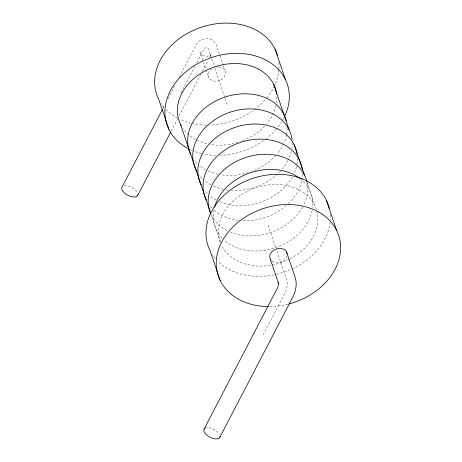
<?xml version="1.0" encoding="UTF-8"?>
<svg xmlns="http://www.w3.org/2000/svg" width="462" height="462" viewBox="0 0 462 462"><rect width="100%" height="100%" fill="white"/><g stroke="black" fill="none" stroke-linecap="round" stroke-linejoin="round"><path stroke-width="0.35" stroke-dasharray="2.31 1.73" d="M163.005 108.414L164.668 105.215M168.001 98.816L175.329 84.742M179.325 77.067L195.31 46.362C198.66 37.197 213.126 35.528 216.499 45.542L223.169 65.188M181.006 93.058L194.808 66.551M196.777 62.763L203.02 50.774A8.888 3.523 -76.5 0 1 208.397 49.18L211.371 57.946M171.165 131.191L177.483 119.057M179.146 115.864L200.756 74.347M202.42 71.154L208.073 60.297M209.731 57.103L211.544 53.967L210.343 55.226L210.649 54.972L208.882 55.914L206.907 56.283L204.81 56.081L202.83 55.296L201.195 54.002L200.075 52.379L208.72 77.645M263.092 334.956L285.106 292.671A8.888 3.523 -76.5 0 0 286.896 280.498L276.149 248.833M306.907 182.213L314.709 205.22M223.4 65.87L225.011 70.611M211.602 58.622L214.576 67.383M214.807 68.058L224.844 97.644M225.075 98.314L227.125 104.366M268.168 225.312L275.918 248.158M220.507 242.117L211.365 215.165A50.803 39.513 -18.7 0 0 227.581 230.861M205.018 428.199A8.888 4.337 27.5 0 1 212.93 428.979A8.888 4.337 27.5 0 1 219.652 434.736M287.023 255.613A8.888 6.913 -18.7 0 1 280.786 262.052A8.888 6.913 -18.7 0 1 271.823 260.978M330.255 214.587A63.502 49.388 -18.7 0 1 330.313 219.462M330.087 222.274A63.502 49.388 -18.7 0 1 291.458 269.155M290.148 269.733A63.502 49.388 -18.7 0 1 275.04 274.572M274.341 274.717A63.502 49.388 -18.7 0 1 217.66 261.07M215.292 258.489A63.502 49.388 -18.7 0 1 212.37 254.579M316.892 211.03A50.803 39.513 -18.7 0 1 290.148 258.755M289.524 259.072A50.803 39.513 -18.7 0 1 221.627 245.403M220.27 242.238A50.803 39.513 -18.7 0 1 255.96 187.734A50.803 39.513 -18.7 0 1 316.707 210.366M288.097 304.158A63.502 49.388 -18.7 0 1 269.069 306.577M300.41 178.875A50.803 39.513 -18.7 0 1 312.578 207.727M312.139 210.562A50.803 39.513 -18.7 0 1 275.577 247.667A50.803 39.513 -18.7 0 1 224.093 240.188M222.135 238.294A50.803 39.513 -18.7 0 1 213.935 209.829M124.29 185.857A8.888 4.337 27.5 0 1 137.751 193.307M283.807 118.012A63.502 49.388 -18.7 0 1 282.109 121.038M281.745 121.639A63.502 49.388 -18.7 0 1 276.68 128.627M276.207 129.181A63.502 49.388 -18.7 0 1 266.337 138.588M263.415 140.771A63.502 49.388 -18.7 0 1 219.155 155.376M215.627 155.365A63.502 49.388 -18.7 0 1 203.551 153.985M201.53 153.534A63.502 49.388 -18.7 0 1 192.712 150.681M192.065 150.41A63.502 49.388 -18.7 0 1 190.165 149.555M278.898 62.716A63.502 49.388 -18.7 0 1 278.973 68.977M278.921 69.681A63.502 49.388 -18.7 0 1 274.803 85.199M274.503 85.851A63.502 49.388 -18.7 0 1 265.95 98.943M264.992 100.04A63.502 49.388 -18.7 0 1 256.081 108.351M255.503 108.801A63.502 49.388 -18.7 0 1 209.598 125.121M206.087 125.144A63.502 49.388 -18.7 0 1 192.614 123.602M191.268 123.296A63.502 49.388 -18.7 0 1 179.903 119.317M177.472 118.087A63.502 49.388 -18.7 0 1 166.355 109.881M163.987 107.305A63.502 49.388 -18.7 0 1 161.065 103.396M276.859 96.922A50.803 39.513 -18.7 0 1 276.576 102.604M276.085 105.394A50.803 39.513 -18.7 0 1 266.568 124.007M264.697 126.097A50.803 39.513 -18.7 0 1 240.817 141.436M238.149 142.325A50.803 39.513 -18.7 0 1 209.985 144.387M206.647 143.699A50.803 39.513 -18.7 0 1 196.2 139.847M195.611 139.53A50.803 39.513 -18.7 0 1 183.067 128.638M287.139 127.864A50.803 39.513 -18.7 0 1 286.619 134.263M286.486 134.968A50.803 39.513 -18.7 0 1 283.968 142.937M283.674 143.59A50.803 39.513 -18.7 0 1 276.83 154.244M275.883 155.33A50.803 39.513 -18.7 0 1 251.738 171.431M248.412 172.563A50.803 39.513 -18.7 0 1 220.928 174.734M218.226 174.238A50.803 39.513 -18.7 0 1 206.462 170.08M205.867 169.768A50.803 39.513 -18.7 0 1 199.48 165.483M196.979 163.207A50.803 39.513 -18.7 0 1 194.167 160.008M218.826 67.002A8.888 6.913 -18.7 0 1 224.636 76.334A8.888 6.913 -18.7 0 1 211.203 80.203A8.888 6.913 -18.7 0 1 211.781 69.029M216.562 67.106A8.888 6.913 -18.7 0 1 218.272 66.984M306.953 182.143A50.803 39.513 -18.7 0 1 303.892 204.712M302.604 207.195A50.803 39.513 -18.7 0 1 230.07 232.005M302.529 173.221A50.803 39.513 -18.7 0 1 288.392 203.667M286.301 205.567A50.803 39.513 -18.7 0 1 241.199 220.645M238.392 220.38A50.803 39.513 -18.7 0 1 213.837 209.95M211.873 208.056A50.803 39.513 -18.7 0 1 209.136 204.799M297.395 158.102A50.803 39.513 -18.7 0 1 296.997 163.791M296.46 166.534A50.803 39.513 -18.7 0 1 293.936 173.828M292.342 176.958A50.803 39.513 -18.7 0 1 219.173 201.49M216.129 200.006A50.803 39.513 -18.7 0 1 209.742 195.721M207.242 193.445A50.803 39.513 -18.7 0 1 204.429 190.246M292.267 142.983A50.803 39.513 -18.7 0 1 291.863 148.672M291.331 151.415A50.803 39.513 -18.7 0 1 288.19 160.002M287.861 160.637A50.803 39.513 -18.7 0 1 281.959 169.363M280.561 170.952A50.803 39.513 -18.7 0 1 278.13 173.429M277.622 173.908A50.803 39.513 -18.7 0 1 231.647 190.454M228.136 190.142A50.803 39.513 -18.7 0 1 226.057 189.853M223.354 189.356A50.803 39.513 -18.7 0 1 212.803 185.805M211.001 184.887A50.803 39.513 -18.7 0 1 204.608 180.602M202.108 178.326A50.803 39.513 -18.7 0 1 199.301 175.127"/><path stroke-width="0.69" d="M162.341 109.69L122.043 187.098A8.888 4.337 27.5 0 0 128.436 195.553A8.888 4.337 27.5 0 0 137.947 194.612M137.584 195.697L170.836 131.832M204.135 428.996L277.766 287.387L278.401 284.609L278.199 282.195L278.707 283.887L270.282 259.067M219.669 437.595L292.937 296.858C295.784 290.817 297.407 283.581 295.079 277.102L286.573 252.033M275.04 49.012L285.302 79.25M326.345 200.196L336.607 230.434M273.666 84.269L289.062 129.626M294.19 144.745L304.452 174.983M180.578 124.457L210.915 213.854M168.948 129.481L158.685 99.243A63.502 49.388 -18.7 0 1 199.168 27.997A63.502 49.388 -18.7 0 1 277.616 55.717M220.247 280.665L209.991 250.427A63.502 49.388 -18.7 0 1 251.345 178.869A63.502 49.388 -18.7 0 1 329.285 208.304M220.033 436.509A8.888 4.337 27.5 0 1 209.488 436.919A8.888 4.337 27.5 0 1 205.018 428.199M270.94 260.094A8.888 6.913 -18.7 0 1 275.71 249.185A8.888 6.913 -18.7 0 1 287.093 253.765M268.376 306.577A63.502 49.388 -18.7 0 1 226.27 234.621A63.502 49.388 -18.7 0 1 330.411 221.35A63.502 49.388 -18.7 0 1 288.796 303.973M214.564 207.167A50.803 39.513 -18.7 0 1 250.491 172.724A50.803 39.513 -18.7 0 1 299.861 178.447M188.935 148.955A63.502 49.388 -18.7 0 1 174.884 83.547A63.502 49.388 -18.7 0 1 256.167 56.133A63.502 49.388 -18.7 0 1 284.453 116.736M181.22 125.676A50.803 39.513 -18.7 0 1 214.928 66.782A50.803 39.513 -18.7 0 1 276.634 94.156M190.841 154.695A50.803 39.513 -18.7 0 1 223.931 97.447A50.803 39.513 -18.7 0 1 286.278 120.992M210.782 213.923A50.803 39.513 -18.7 0 1 245.282 157.634A50.803 39.513 -18.7 0 1 306.797 181.468M206.231 200.052A50.803 39.513 -18.7 0 1 240.997 142.238A50.803 39.513 -18.7 0 1 302.194 169.063M201.103 184.933A50.803 39.513 -18.7 0 1 235.868 127.119A50.803 39.513 -18.7 0 1 297.06 153.944M196.951 171.633A50.803 39.513 -18.7 0 1 229.897 112.278A50.803 39.513 -18.7 0 1 292.024 139.507"/></g></svg>
